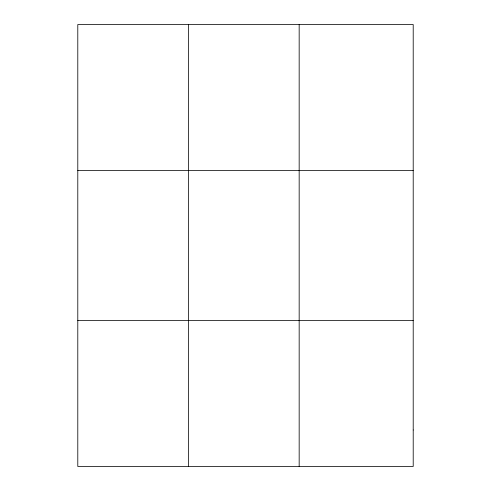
<?xml version="1.0" encoding="UTF-8"?>
<svg xmlns="http://www.w3.org/2000/svg" width="491" height="491" viewBox="0 0 491 491"><rect width="100%" height="100%" fill="white"/><g stroke="black" fill="none" stroke-linecap="round" stroke-linejoin="round"><path stroke-width="0.74" d="M188.483 24.55L188.483 466.45M299.166 24.55L299.166 466.45M77.793 170.377L413.207 170.377M77.793 320.623L413.207 320.623M413.207 429.993L413.207 466.45L77.793 466.45L77.793 24.55L413.207 24.55L413.207 429.993"/></g></svg>
